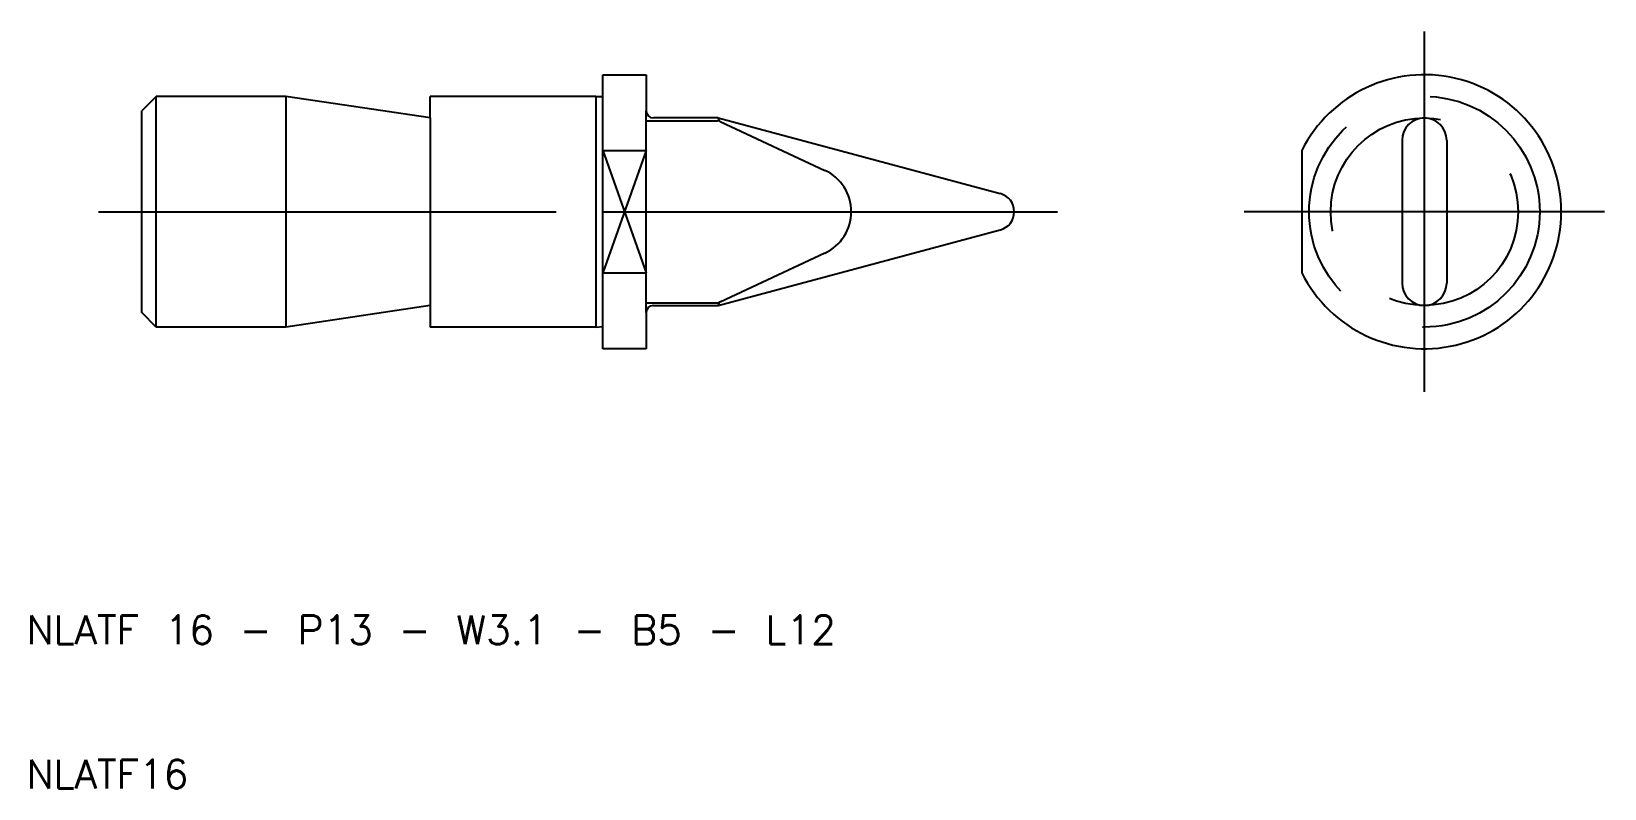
# Model space of a CAD drawing. Extents: x 10 to 120, y 10 to 62.
import ezdxf

# ---------------------------------------------------------------- set-up
doc = ezdxf.new("R2010")
doc.units = 0
doc.linetypes.add('CENTER', pattern=[50.8, 31.75, -6.35, 6.35, -6.35])
doc.linetypes.add('DASHED', pattern=[19.05, 12.7, -6.35])
doc.layers.get('0').update_dxf_attribs({"linetype": 'CONTINUOUS'})
doc.layers.add('CENTER', color=1, linetype='CENTER')
doc.styles.get("Standard").update_dxf_attribs({"font": 'txt.shx'})

msp = doc.modelspace()

# ---------------------------------------------------------------- linework, layer by layer
for p, q in [((50, 59.5), (53, 59.5)), ((50, 57.98), (50, 59.5)), ((53, 59.5), (53, 57)), ((19, 58), (18, 57)), ((28, 58), (19, 58)), ((19, 42), (19, 58)), ((38, 56.5), (28, 58)), ((28, 58), (28, 42)), ((49.5, 58), (38, 58)), ((38, 56.5), (38, 58)), ((49.5, 58), (50, 57.98)), ((49.5, 58), (49.5, 42)), ((50, 42.03), (50, 57.98)), ((18, 43), (18, 57)), ((53, 43), (53, 57)), ((38, 56.5), (38, 43.5)), ((53, 56.31), (58, 56.31)), ((58, 56.5), (53.5, 56.5)), ((58, 56.5), (77.57, 51.26)), ((58, 56.47), (58, 56.5)), ((58.14, 56.25), (65.4, 52.86)), ((105.45, 54.95), (105.45, 45.05)), ((108.55, 54.95), (108.55, 45.05)), ((50, 54.24), (53, 54.24)), ((98.5, 54.24), (98.5, 45.76)), ((58, 43.5), (77.57, 48.74)), ((58.14, 43.75), (65.4, 47.14)), ((50, 45.76), (53, 45.76)), ((53, 43.69), (58, 43.69)), ((19, 42), (18, 43)), ((38, 43.5), (28, 42)), ((38, 43.5), (38, 42)), ((53, 43), (53, 40.5)), ((53.5, 43.5), (58, 43.5)), ((58, 43.53), (58, 43.5)), ((28, 42), (19, 42)), ((49.5, 42), (38, 42)), ((49.5, 42), (50, 42.03)), ((50, 40.5), (50, 42.03)), ((53, 40.5), (50, 40.5))]:
    msp.add_line(p, q)
at = {"color": 3}
for p, q in [((53, 54.24), (50, 45.76)), ((50, 54.24), (53, 45.76))]:
    msp.add_line(p, q, dxfattribs=at)
at = {"color": 3, "linetype": 'DASHED'}
for radius in [8, 6.5]:
    msp.add_circle((107, 50), radius, dxfattribs=at)
for centre, radius, start, end in [((107, 50), 9.5, 206.5254, 153.4746), ((53.5, 57), 0.5, 180, 270), ((58.25, 56.47), 0.25, 180, 245), ((107, 54.95), 1.55, 0, 180), ((64.07, 50), 3.16, 295, 65), ((77.24, 50), 1.3, 285, 75), ((107, 45.05), 1.55, 180, 0), ((58.25, 43.53), 0.25, 115, 180), ((53.5, 43), 0.5, 90, 180)]:
    msp.add_arc(centre, radius, start, end)
at = {"layer": 'CENTER'}
for p, q in [((107, 37.5), (107, 62.5)), ((15, 50), (50, 50)), ((50, 50), (81.54, 50)), ((119.5, 50), (94.5, 50))]:
    msp.add_line(p, q, dxfattribs=at)

# ---------------------------------------------------------------- texts
for s, p in [('NLATF 16 - P13 - W3.1 - B5 - L12', (10, 20)), ('NLATF16', (10, 10))]:
    msp.add_text(s, height=2).set_placement(p)

doc.saveas('drawing.dxf')
